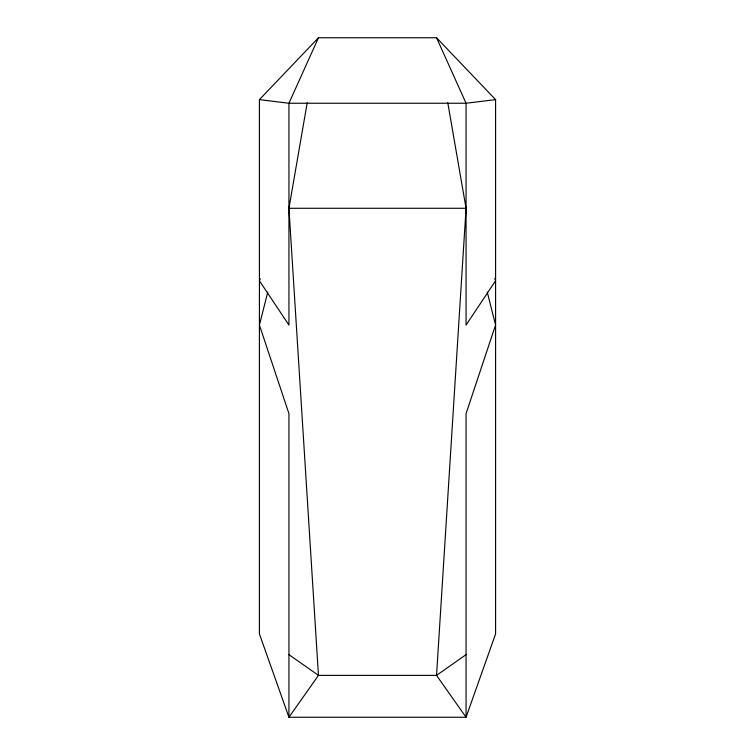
<?xml version="1.0" encoding="UTF-8"?>
<svg xmlns="http://www.w3.org/2000/svg" width="755" height="755" viewBox="0 0 755 755"><rect width="100%" height="100%" fill="white"/><g stroke="black" fill="none" stroke-linecap="round" stroke-linejoin="round"><path stroke-width="1.13" d="M447.781 102.718L466.061 208.286L436.541 675.376L466.061 717.25L288.939 717.25L259.418 633.936L259.418 99.632L318.459 37.75L436.541 37.75L495.582 99.632L495.582 633.936L466.061 717.25L466.061 413.627L495.582 325.018L487.268 292.147M267.732 292.185L259.418 325.065L288.939 413.627L288.939 717.25L318.459 675.376L288.939 208.286L307.219 102.718M260.305 278.623L259.418 280.784L288.939 325.065L288.939 103.246L318.459 37.75M466.061 654.651L436.541 675.376L318.459 675.376L288.939 654.651M495.582 99.632L466.061 103.246L288.939 103.246L259.418 99.632M288.939 208.286L466.061 208.286M436.541 37.75L466.061 103.246L466.061 325.065L495.582 280.737L494.695 278.576"/></g></svg>
